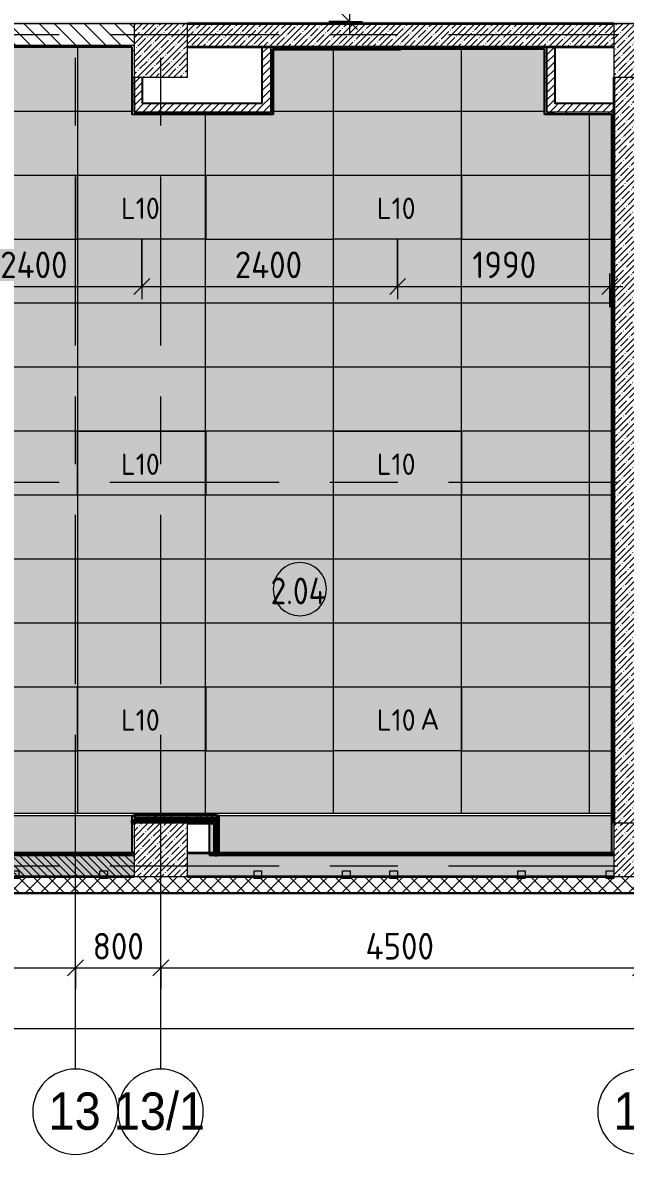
# Model space of a CAD drawing. Header units: millimetres. Extents: x 35098 to 231722, y -8553 to 29000.
# Drawn here: x 41865 to 47519, y -2706 to 7910 of the extents above; entities that cross this region are included whole.
import ezdxf

# ---------------------------------------------------------------- set-up
doc = ezdxf.new("R2010")
doc.units = ezdxf.units.MM
doc.linetypes.add('Осевая', pattern=[3175, 635, -476.25, 1587.5, -476.25])
for name, color, linetype, lineweight in [('A-ANNO-DIMS', 7, 'Continuous', 9), ('A-ANNO-DIMS-100', 7, 'Continuous', 9), ('A-AREA-IDEN', 7, 'Continuous', 9), ('A-CLNG-PATT', 7, 'Continuous', 9), ('A-GLAZ', 7, 'Continuous', 9), ('A-GLAZ-1', 7, 'Continuous', 13), ('A-WALL', 7, 'Continuous', 9), ('E-LITE-EQPM-IDEN', 7, 'Continuous', 9), ('I-WALL', 7, 'Continuous', 9), ('S-COLS', 7, 'Continuous', 9), ('Оси', 7, 'Continuous', 9), ('Оси-1', 7, 'Continuous', 20), ('Оси-2', 7, 'Осевая', 9)]:
    doc.layers.add(name, color=color, linetype=linetype, lineweight=lineweight)
for name, color, linetype, lineweight, true_color in [('A-ANNO-NOTE', 1, 'Continuous', 9, 0xff0000), ('A-CLNG-1', 7, 'Continuous', 9, 0xc0c0c0), ('A-WALL-1', 7, 'Continuous', 25, 0x3c3c3c), ('A-WALL-3', 7, 'Continuous', 35, 0x3c3c3c), ('A-WALL-FNSH-1', 7, 'Continuous', 9, 0x3c3c3c), ('A-WALL-FNSH-2', 7, 'Continuous', 13, 0x3c3c3c), ('G-ANNO-TEXT-1', 1, 'Continuous', 9, 0xff0000)]:
    doc.layers.add(name, color=color, linetype=linetype, lineweight=lineweight, true_color=true_color)
doc.layers.add('A-CLNG-PATT-1', color=7, linetype='Continuous', lineweight=9, transparency=1)
doc.styles.add('Arial', font='arial.ttf', dxfattribs={"width": 0.9, "height": 350})
doc.styles.add('GOST Common', font='GOST_Common.ttf', dxfattribs={"height": 200})
doc.styles.add('GOST Common_1', font='GOST_Common.ttf', dxfattribs={"width": 0.9, "height": 250})
doc.styles.add('ISOCPEUR', font='isocpeur.ttf', dxfattribs={"width": 0.9, "height": 250})
doc.styles.add('ISOCPEUR_1', font='isocpeur.ttf', dxfattribs={"height": 200})
doc.dimstyles.new('ISO-2_5_0_9К_БОЛЬШОЙ', dxfattribs={"dimscale": 304.8, "dimtxt": 248.995294, "dimasz": 0.492126, "dimexe": 0.393701, "dimexo": 0.984252, "dimgap": 0, "dimtad": 1, "dimdec": 0, "dimrnd": 10, "dimzin": 0, "dimdsep": 46, "dimtxsty": 'ISOCPEUR', "dimblk1": 'OBLIQUE', "dimblk2": 'OBLIQUE', "dimsah": 1, "dimcen": 0.09, "dimdle": 0.393701, "dimazin": 0, "dimtfac": 1, "dimtdec": 4, "dimtix": 1, "dimtmove": 0, "dimatfit": 3, "dimfxl": 1, "dimtvp": 1, "dimtolj": 1, "dimtzin": 0, "dimarcsym": 2})
doc.dimstyles.new('ISO-2_5_0_9К_БОЛЬШОЙ_1', dxfattribs={"dimscale": 304.8, "dimtxt": 248.995294, "dimasz": 0.492126, "dimexe": 0.393701, "dimexo": 0.984252, "dimgap": 0, "dimtad": 1, "dimdec": 0, "dimrnd": 10, "dimzin": 0, "dimdsep": 46, "dimtxsty": 'ISOCPEUR', "dimblk1": 'OBLIQUE', "dimblk2": 'OBLIQUE', "dimsah": 1, "dimcen": 0.09, "dimdle": 0.393701, "dimazin": 0, "dimtfac": 1, "dimtdec": 4, "dimtix": 1, "dimtmove": 2, "dimatfit": 3, "dimfxl": 1, "dimtvp": 1, "dimtolj": 1, "dimtzin": 0, "dimarcsym": 2})
pattern_1 = [(45, (0, 0), (-35.35534, 35.35534), [])]
pattern_2 = [(45, (0, 0), (-57.02463, 57.02463), []), (45, (57.025, 0), (-57.02463, 57.02463), [100.806, -20.161, 3.353, -16.808])]
pattern_3 = [(0, (0, 0), (121.92, 30.48), [10.058, -81.382, 10.058, -81.382, -487.68]), (0, (0, 0), (121.92, 30.48), [-182.88, 10.058, -172.822, 10.058, -81.382, -213.36]), (0, (0, 0), (121.92, 30.48), [-457.2, 10.058, -50.902, 10.058, -142.342]), (120, (45.72, 15.24), (-87.356454, 90.345817), [10.058, -81.382, 10.058, -81.382, -487.68]), (120, (45.72, 15.24), (-87.356454, 90.345817), [-182.88, 10.058, -172.822, 10.058, -81.382, -213.36]), (120, (45.72, 15.24), (-87.356454, 90.345817), [-457.2, 10.058, -50.902, 10.058, -142.342]), (240, (60.96, 76.2), (-34.563546, -120.825817), [10.058, -81.382, 10.058, -81.382, -487.68]), (240, (60.96, 76.2), (-34.563546, -120.825817), [-182.88, 10.058, -172.822, 10.058, -81.382, -213.36]), (240, (60.96, 76.2), (-34.563546, -120.825817), [-457.2, 10.058, -50.902, 10.058, -142.342])]
pattern_4 = [(45, (0, 0), (-106.066, 106.066), []), (135, (0, 0), (-106.066, -106.066), [])]

# ---------------------------------------------------------------- blocks, each defined once
blk = doc.blocks.new('BSC_Колонна _Прямоугольная - 500х500-V1-План расстановки осветительного оборудования 2 этажа в осях 12-23')
at = {"layer": 'S-COLS'}
h = blk.add_hatch(dxfattribs=at)
h.set_pattern_fill('FP_2', color=256, style=0, pattern_type=2)
h.set_pattern_definition([(45, (-43160, -7650), (-57.02463, 57.02463), []), (45, (-43102.975, -7650), (-57.02463, 57.02463), [100.806, -20.161, 3.353, -16.808])])
h.paths.add_polyline_path([(-250, -250), (250, -250), (250, 250), (-250, 250)])
for p, q in [((250, 250), (-250, 250)), ((-250, 250), (-250, -250)), ((250, -250), (250, 250)), ((-250, -250), (250, -250))]:
    blk.add_line(p, q, dxfattribs=at)
blk = doc.blocks.new('BSC_Колонна _Прямоугольная - 500х500-V2-План расстановки осветительного оборудования 2 этажа в осях 12-23')
at = {"layer": 'S-COLS'}
h = blk.add_hatch(dxfattribs=at)
h.set_pattern_fill('FP_3', color=256, style=0, pattern_type=2)
h.set_pattern_definition([(45, (-47660, -7650), (-57.02463, 57.02463), []), (45, (-47602.975, -7650), (-57.02463, 57.02463), [100.806, -20.161, 3.353, -16.808])])
h.paths.add_polyline_path([(-250, -250), (250, -250), (250, 250), (-250, 250)])
for p, q in [((250, 250), (-250, 250)), ((-250, 250), (-250, -250)), ((250, -250), (250, 250)), ((-250, -250), (250, -250))]:
    blk.add_line(p, q, dxfattribs=at)
blk = doc.blocks.new('BSC_Колонна _Прямоугольная - 500х500-V6-План расстановки осветительного оборудования 2 этажа в осях 12-23')
at = {"layer": 'S-COLS'}
h = blk.add_hatch(dxfattribs=at)
h.set_pattern_fill('FP_7', color=256, style=0, pattern_type=2)
h.set_pattern_definition([(45, (-43160, -150), (-57.02463, 57.02463), []), (45, (-43102.975, -150), (-57.02463, 57.02463), [100.806, -20.161, 3.353, -16.808])])
h.paths.add_polyline_path([(-250, -250), (250, -250), (250, 250), (-250, 250), (-250, 185)])
for p, q in [((250, 250), (-250, 250)), ((-250, 250), (-250, -250)), ((250, -250), (250, 250)), ((-250, -250), (250, -250))]:
    blk.add_line(p, q, dxfattribs=at)
blk = doc.blocks.new('BSC_Колонна _Прямоугольная - 500х500-V7-План расстановки осветительного оборудования 2 этажа в осях 12-23')
at = {"layer": 'S-COLS'}
h = blk.add_hatch(dxfattribs=at)
h.set_pattern_fill('FP_8', color=256, style=0, pattern_type=2)
h.set_pattern_definition([(45, (-47660, -150), (-57.02463, 57.02463), []), (45, (-47602.975, -150), (-57.02463, 57.02463), [100.806, -20.161, 3.353, -16.808])])
h.paths.add_polyline_path([(-250, -250), (250, -250), (250, 250), (-250, 250), (-250, 185)])
for p, q in [((250, 250), (-250, 250)), ((-250, 250), (-250, -250)), ((250, -250), (250, 250)), ((-250, -250), (250, -250))]:
    blk.add_line(p, q, dxfattribs=at)
blk = doc.blocks.new('120_Окно_СКБ_2Ст - 120_Окно_СКБ_2Ст 3100х2500 _мал_ створка слева-2_-22446420-План расстановки осветительного оборудования 2 этажа в осях 12-23')
at = {"layer": 'A-GLAZ-1'}
for p, q in [((-1550, -127), (-1550, -57)), ((-1550, -57), (-1480, -57)), ((-1480, -57), (-1480, -127)), ((-720, -127), (-720, -57)), ((-720, -57), (-650, -57)), ((-650, -57), (-650, -127)), ((1480, -127), (1480, -57)), ((1480, -57), (1550, -57)), ((1550, -57), (1550, -127)), ((-1480, -127), (-1550, -127)), ((-650, -127), (-720, -127)), ((1550, -127), (1480, -127))]:
    blk.add_line(p, q, dxfattribs=at)
blk = doc.blocks.new('120_Окно_СКБ_2Ст - 120_Окно_СКБ_2Ст 2100х2500 _мал створка СЛЕВА_-22446485-План расстановки осветительного оборудования 2 этажа в осях 12-23')
at = {"layer": 'A-GLAZ-1'}
for p, q in [((-1050, -127), (-1050, -57)), ((-1050, -57), (-980, -57)), ((-980, -57), (-980, -127)), ((-220, -127), (-220, -57)), ((-220, -57), (-150, -57)), ((-150, -57), (-150, -127)), ((980, -127), (980, -57)), ((980, -57), (1050, -57)), ((1050, -57), (1050, -127)), ((-980, -127), (-1050, -127)), ((-150, -127), (-220, -127)), ((1050, -127), (980, -127))]:
    blk.add_line(p, q, dxfattribs=at)
blk = doc.blocks.new('120_Окно_СКБ_1Ст - 120_Окно_СКБ_1Ст 900х2500_h_-20664874-План расстановки осветительного оборудования 2 этажа в осях 12-23')
at = {"layer": 'A-GLAZ-1'}
for p, q in [((-450, -127), (-450, -57)), ((-450, -57), (-380, -57)), ((-380, -57), (-380, -127)), ((380, -127), (380, -57)), ((380, -57), (450, -57)), ((450, -57), (450, -127)), ((-380, -127), (-450, -127)), ((450, -127), (380, -127))]:
    blk.add_line(p, q, dxfattribs=at)
blk = doc.blocks.new('Ось сетки - D8-29747960-План расстановки осветительного оборудования 2 этажа в осях 12-23')
at = {"layer": 'Оси-1'}
for start, end in [(360, 180), (180, 360)]:
    blk.add_arc((0, 0), 4, start, end, dxfattribs=at)
blk = doc.blocks.new('DIMBLOCK15-План расстановки осветительного оборудования 2 этажа в осях 12-23')
at = {"layer": 'A-ANNO-DIMS-100'}
for p, q in [((38760, -1150), (38760, -836)), ((42360, -1150), (42360, -836)), ((38760, -956), (42360, -956)), ((38760, -956), (38760, -1150)), ((42360, -956), (42360, -1150))]:
    blk.add_line(p, q, dxfattribs=at)
at = {"layer": 'A-ANNO-DIMS-100', "lineweight": 20}
for p, q in [((38760, -956), (38835, -881)), ((42360, -956), (42435, -881)), ((38760, -956), (38685, -1031)), ((42360, -956), (42285, -1031))]:
    blk.add_line(p, q, dxfattribs=at)
at = {"layer": 'A-ANNO-DIMS-100', "color": 0, "insert": (40244, -629), "char_height": 250, "width": 758.48, "attachment_point": 1, "line_spacing_factor": 1.149209, "style": 'ISOCPEUR'}
blk.add_mtext('3600', dxfattribs=at)
blk = doc.blocks.new('_Oblique')
at = {"color": 0, "linetype": 'ByBlock', "lineweight": -2}
blk.add_line((-0.5, -0.5), (0.5, 0.5), dxfattribs=at)
blk = doc.blocks.new('DIMBLOCK16-План расстановки осветительного оборудования 2 этажа в осях 12-23')
at = {"layer": 'A-ANNO-DIMS-100'}
for p, q in [((42360, -1150), (42360, -836)), ((43160, -1150), (43160, -836)), ((42360, -956), (43160, -956)), ((42360, -956), (42360, -1150)), ((43160, -956), (43160, -1150))]:
    blk.add_line(p, q, dxfattribs=at)
at = {"layer": 'A-ANNO-DIMS-100', "lineweight": 20}
for p, q in [((42360, -956), (42435, -881)), ((43160, -956), (43235, -881)), ((42360, -956), (42285, -1031)), ((43160, -956), (43085, -1031))]:
    blk.add_line(p, q, dxfattribs=at)
at = {"layer": 'A-ANNO-DIMS-100', "color": 0, "insert": (42523, -629), "char_height": 250, "width": 568.86, "attachment_point": 1, "line_spacing_factor": 1.149209, "style": 'ISOCPEUR'}
blk.add_mtext('800', dxfattribs=at)
blk = doc.blocks.new('DIMBLOCK17-План расстановки осветительного оборудования 2 этажа в осях 12-23')
at = {"layer": 'A-ANNO-DIMS-100'}
for p, q in [((43160, -1150), (43160, -836)), ((47660, -1150), (47660, -836)), ((43160, -956), (47660, -956)), ((43160, -956), (43160, -1150)), ((47660, -956), (47660, -1150))]:
    blk.add_line(p, q, dxfattribs=at)
at = {"layer": 'A-ANNO-DIMS-100', "lineweight": 20}
for p, q in [((43160, -956), (43235, -881)), ((47660, -956), (47735, -881)), ((43160, -956), (43085, -1031)), ((47660, -956), (47585, -1031))]:
    blk.add_line(p, q, dxfattribs=at)
at = {"layer": 'A-ANNO-DIMS-100', "color": 0, "insert": (45082, -629), "char_height": 250, "width": 787.21, "attachment_point": 1, "line_spacing_factor": 1.149209, "style": 'ISOCPEUR'}
blk.add_mtext('4500', dxfattribs=at)
blk = doc.blocks.new('Марка_Помещения - Номер-25198446-План расстановки осветительного оборудования 2 этажа в осях 12-23')
at = {"layer": 'A-AREA-IDEN'}
for start, end in [(360, 180), (180, 360)]:
    blk.add_arc((0, 0), 2.5, start, end, dxfattribs=at)
blk = doc.blocks.new('DIMBLOCK118-План расстановки осветительного оборудования 2 этажа в осях 12-23')
at = {"layer": 'A-ANNO-DIMS-100'}
for p, q in [((38310, -1720), (38310, -1406)), ((84560, -1720), (84560, -1406)), ((38190, -1526), (84680, -1526)), ((38310, -1526), (38310, -1720)), ((84560, -1526), (84560, -1720))]:
    blk.add_line(p, q, dxfattribs=at)
at = {"layer": 'A-ANNO-DIMS-100', "lineweight": 20}
for p, q in [((38310, -1526), (38385, -1451)), ((84560, -1526), (84635, -1451)), ((38310, -1526), (38235, -1601)), ((84560, -1526), (84485, -1601))]:
    blk.add_line(p, q, dxfattribs=at)
at = {"layer": 'A-ANNO-DIMS-100', "color": 0, "insert": (61028, -1199), "char_height": 250, "width": 976.83, "attachment_point": 1, "line_spacing_factor": 1.149209, "style": 'ISOCPEUR'}
blk.add_mtext('46250', dxfattribs=at)
blk = doc.blocks.new('DIMBLOCK154-План расстановки осветительного оборудования 2 этажа в осях 12-23')
at = {"layer": 'A-ANNO-DIMS-100'}
for p, q in [((44932, 9141), (44932, 7801)), ((44738, 9021), (45052, 9021)), ((44932, 9021), (44738, 9021)), ((44738, 7921), (45052, 7921)), ((44932, 7921), (44738, 7921))]:
    blk.add_line(p, q, dxfattribs=at)
at = {"layer": 'A-ANNO-DIMS-100', "lineweight": 20}
for p, q in [((44932, 9021), (44857, 9096)), ((44932, 9021), (45007, 8946)), ((44932, 7921), (44857, 7996)), ((44932, 7921), (45007, 7846))]:
    blk.add_line(p, q, dxfattribs=at)
at = {"layer": 'A-ANNO-DIMS-100', "color": 0, "insert": (44605, 8198), "char_height": 250, "width": 655.05, "attachment_point": 1, "rotation": 90, "line_spacing_factor": 1.149209, "style": 'ISOCPEUR'}
blk.add_mtext('1100', dxfattribs=at)
blk = doc.blocks.new('DIMBLOCK157-План расстановки осветительного оборудования 2 этажа в осях 12-23')
at = {"layer": 'A-ANNO-DIMS-100'}
for p, q in [((42983, 5879), (42983, 5316)), ((42983, 5436), (42983, 5879)), ((40583, 5581), (40583, 5316)), ((40583, 5436), (40583, 5581)), ((40583, 5436), (42983, 5436))]:
    blk.add_line(p, q, dxfattribs=at)
at = {"layer": 'A-ANNO-DIMS-100', "lineweight": 20}
for p, q in [((40583, 5436), (40508, 5361)), ((40583, 5436), (40658, 5511)), ((42983, 5436), (42908, 5361)), ((42983, 5436), (43058, 5511))]:
    blk.add_line(p, q, dxfattribs=at)
at = {"layer": 'A-ANNO-DIMS-100', "color": 0, "insert": (41655, 5763), "char_height": 250, "width": 787.21, "attachment_point": 1, "line_spacing_factor": 1.149209, "style": 'ISOCPEUR'}
blk.add_mtext('2400', dxfattribs=at)
blk = doc.blocks.new('DIMBLOCK158-План расстановки осветительного оборудования 2 этажа в осях 12-23')
at = {"layer": 'A-ANNO-DIMS-100'}
for p, q in [((42983, 5879), (42983, 5316)), ((42983, 5436), (42983, 5879)), ((45383, 5879), (45383, 5316)), ((45383, 5436), (45383, 5879)), ((42983, 5436), (45383, 5436))]:
    blk.add_line(p, q, dxfattribs=at)
at = {"layer": 'A-ANNO-DIMS-100', "lineweight": 20}
for p, q in [((42983, 5436), (42908, 5361)), ((42983, 5436), (43058, 5511)), ((45383, 5436), (45308, 5361)), ((45383, 5436), (45458, 5511))]:
    blk.add_line(p, q, dxfattribs=at)
at = {"layer": 'A-ANNO-DIMS-100', "color": 0, "insert": (43855, 5763), "char_height": 250, "width": 787.21, "attachment_point": 1, "line_spacing_factor": 1.149209, "style": 'ISOCPEUR'}
blk.add_mtext('2400', dxfattribs=at)
blk = doc.blocks.new('DIMBLOCK159-План расстановки осветительного оборудования 2 этажа в осях 12-23')
at = {"layer": 'A-ANNO-DIMS-100'}
for p, q in [((45383, 5879), (45383, 5316)), ((45383, 5436), (45383, 5879)), ((47374, 5242), (47374, 5556)), ((45383, 5436), (47494, 5436)), ((47374, 5436), (47374, 5242))]:
    blk.add_line(p, q, dxfattribs=at)
at = {"layer": 'A-ANNO-DIMS-100', "lineweight": 20}
for p, q in [((45383, 5436), (45308, 5361)), ((45383, 5436), (45458, 5511)), ((47374, 5436), (47299, 5361)), ((47374, 5436), (47449, 5511))]:
    blk.add_line(p, q, dxfattribs=at)
at = {"layer": 'A-ANNO-DIMS-100', "color": 0, "insert": (46084, 5763), "char_height": 250, "width": 706.76, "attachment_point": 1, "line_spacing_factor": 1.149209, "style": 'ISOCPEUR'}
blk.add_mtext('1990', dxfattribs=at)

msp = doc.modelspace()

# ---------------------------------------------------------------- hatches: boundary and pattern name
at = {"layer": 'A-ANNO-NOTE'}
for points in [[(47015.5, 495), (47389, 495), (47389, 7049), (46759, 7049), (46759, 7659), (44211, 7659), (44211, 7049), (42889, 7049), (42889, 7679), (39061, 7679), (39061, 7379), (38781, 7379), (38781, 800), (39310, 800), (39310, 495), (45561, 495)], [(42380.1, 5878.3), (42380.1, 6478.3), (43580.1, 6478.3), (43580.1, 5878.3)], [(44780.1, 5878.3), (44780.1, 6478.3), (45980.1, 6478.3), (45980.1, 5878.3)], [(42380.1, 3478.3), (42380.1, 4078.3), (43580.1, 4078.3), (43580.1, 3478.3)], [(45980.1, 3478.3), (44780.1, 3478.3), (44780.1, 4078.3), (45980.1, 4078.3)], [(43580.1, 1078.3), (42380.1, 1078.3), (42380.1, 1678.3), (43580.1, 1678.3), (43580.1, 1492.8)], [(45980.1, 1078.3), (44780.1, 1078.3), (44780.1, 1678.3), (45980.1, 1678.3), (45980.1, 1492.8)]]:
    msp.add_hatch(color=256, dxfattribs=at).paths.add_polyline_path(points)
at = {"layer": 'A-CLNG-PATT'}
h = msp.add_hatch(dxfattribs=at)
h.set_pattern_fill('FP_48', color=256, style=0, pattern_type=2)
h.set_pattern_definition([(0, (44781, 7079.5), (0, 600), []), (90, (44781, 7079.5), (-1200, 7e-14), [])])
h.paths.add_polyline_path([(47015.5, 495), (47389, 495), (47389, 7049), (46759, 7049), (46759, 7659), (44211, 7659), (44211, 7049), (42889, 7049), (42889, 7679), (39061, 7679), (39061, 7379), (38781, 7379), (38781, 800), (39310, 800), (39310, 495), (45561, 495)])
h.paths.add_polyline_path([(45980.1, 1078.3), (44780.1, 1078.3), (44780.1, 1678.3), (45980.1, 1678.3), (45980.1, 1492.8)])
h.paths.add_polyline_path([(42380.1, 1078.3), (42380.1, 1678.3), (43580.1, 1678.3), (43580.1, 1078.3), (42652, 1078.3)])
h.paths.add_polyline_path([(39980.1, 1078.3), (39980.1, 1678.3), (41180.1, 1678.3), (41180.1, 1078.3)])
h.paths.add_polyline_path([(45980.1, 3478.3), (44780.1, 3478.3), (44780.1, 4078.3), (45980.1, 4078.3)])
h.paths.add_polyline_path([(42380.1, 3478.3), (42380.1, 4078.3), (43580.1, 4078.3), (43580.1, 3478.3)])
h.paths.add_polyline_path([(41180.1, 3478.3), (39980.1, 3478.3), (39980.1, 4078.3), (41180.1, 4078.3), (41180.1, 3809.1)])
h.paths.add_polyline_path([(44780.1, 5878.3), (44780.1, 6478.3), (45980.1, 6478.3), (45980.1, 5878.3)])
h.paths.add_polyline_path([(42380.1, 5878.3), (42380.1, 6478.3), (43580.1, 6478.3), (43580.1, 5878.3)])
h.paths.add_polyline_path([(39980.1, 5878.3), (39980.1, 6478.3), (41180.1, 6478.3), (41180.1, 5878.3)])
at = {"layer": 'A-CLNG-PATT-1'}
h = msp.add_hatch(color=256, dxfattribs=at)
h.paths.add_polyline_path([(44106.5, 121), (47389, 121), (47389, 470), (43710, 470), (43710, 121)])
h.paths.add_polyline_path([(39743, 121), (42889, 121), (42889, 470), (39310, 470), (39310, 121)])
at = {"layer": 'A-WALL'}
h = msp.add_hatch(dxfattribs=at)
h.set_pattern_fill('FP_35', color=256, style=0, pattern_type=2)
h.set_pattern_definition([(135, (0, 0), (-35.35534, -35.35534), [])])
h.paths.add_polyline_path([(42910, -100), (42910, 100), (39050, 100), (39050, -100), (42652, -100)])
h = msp.add_hatch(dxfattribs=at)
h.set_pattern_fill('FP_20', color=256, style=0, pattern_type=2)
h.set_pattern_definition([(45, (0, 0), (-70.71068, 70.71068), []), (135, (0, 0), (-70.71068, -70.71068), [])])
h.paths.add_polyline_path([(74650.8, -250), (75700, -250), (75700, -100), (38742.7, -100), (38742.7, -250), (73923.6, -250)])
at = {"layer": 'I-WALL'}
h = msp.add_hatch(dxfattribs=at)
h.set_pattern_fill('FP_46', color=256, style=0, pattern_type=2)
h.set_pattern_definition(pattern_3)
h.paths.add_polyline_path([(74750, 7900), (74750, 7920), (38742.7, 7920), (38742.7, 7900), (74650.8, 7900)])
h = msp.add_hatch(dxfattribs=at)
h.set_pattern_fill('FP_19', color=256, style=0, pattern_type=2)
h.set_pattern_definition([(135, (0, 0), (-70.71068, -70.71068), [])])
h.paths.add_polyline_path([(42910, 7700), (42910, 7900), (39040, 7900), (39040, 7700), (42652, 7700)])
h = msp.add_hatch(dxfattribs=at)
h.set_pattern_fill('FP_17', color=256, style=0, pattern_type=2)
h.set_pattern_definition(pattern_2)
h.paths.add_polyline_path([(47410, 7680), (47410, 7900), (43410, 7900), (43410, 7680), (47015.5, 7680)])
h = msp.add_hatch(dxfattribs=at)
h.set_pattern_fill('FP_46', color=256, style=0, pattern_type=2)
h.set_pattern_definition(pattern_3)
h.paths.add_polyline_path([(42910, 7680), (42910, 7700), (39040, 7700), (39040, 7680), (42890, 7680)])
h = msp.add_hatch(dxfattribs=at)
h.set_pattern_fill('FP_46', color=256, style=0, pattern_type=2)
h.set_pattern_definition(pattern_3)
h.paths.add_polyline_path([(42910, 7070), (42910, 7680), (42890, 7679), (42890, 7070)])
h = msp.add_hatch(dxfattribs=at)
h.set_pattern_fill('FP_21', color=256, style=0, pattern_type=2)
h.set_pattern_definition(pattern_1)
h.paths.add_polyline_path([(44110, 7070), (44190, 7070), (44190, 7680), (44110, 7680), (44110, 7150)])
h = msp.add_hatch(dxfattribs=at)
h.set_pattern_fill('FP_46', color=256, style=0, pattern_type=2)
h.set_pattern_definition(pattern_3)
h.paths.add_polyline_path([(46759, 7660), (46760, 7660), (46760, 7680), (44190, 7680), (44190, 7660), (45561, 7660)])
h = msp.add_hatch(dxfattribs=at)
h.set_pattern_fill('FP_46', color=256, style=0, pattern_type=2)
h.set_pattern_definition(pattern_3)
h.paths.add_polyline_path([(44190, 7050), (44210, 7050), (44210, 7660), (44190, 7660), (44190, 7070)])
h = msp.add_hatch(dxfattribs=at)
h.set_pattern_fill('FP_46', color=256, style=0, pattern_type=2)
h.set_pattern_definition(pattern_3)
h.paths.add_polyline_path([(46780, 7070), (46780, 7680), (46760, 7680), (46760, 7070)])
h = msp.add_hatch(dxfattribs=at)
h.set_pattern_fill('FP_21', color=256, style=0, pattern_type=2)
h.set_pattern_definition(pattern_1)
h.paths.add_polyline_path([(46860, 7070), (46860, 7680), (46780, 7680), (46780, 7070)])
h = msp.add_hatch(dxfattribs=at)
h.set_pattern_fill('FP_21', color=256, style=0, pattern_type=2)
h.set_pattern_definition(pattern_1)
h.paths.add_polyline_path([(42990, 7150), (42990, 7400), (42910, 7400), (42910, 7150)])
h = msp.add_hatch(dxfattribs=at)
h.set_pattern_fill('FP_17', color=256, style=0, pattern_type=2)
h.set_pattern_definition(pattern_2)
h.paths.add_polyline_path([(47410, 400), (47630, 400), (47630, 7400), (47410, 7400), (47410, 1492.8)])
h = msp.add_hatch(dxfattribs=at)
h.set_pattern_fill('FP_21', color=256, style=0, pattern_type=2)
h.set_pattern_definition(pattern_1)
h.paths.add_polyline_path([(44110, 7070), (44110, 7150), (42910, 7150), (42910, 7070), (44106.5, 7070)])
h = msp.add_hatch(dxfattribs=at)
h.set_pattern_fill('FP_21', color=256, style=0, pattern_type=2)
h.set_pattern_definition(pattern_1)
h.paths.add_polyline_path([(47390, 7070), (47410, 7070), (47410, 7150), (46860, 7150), (46860, 7070), (47015.5, 7070)])
h = msp.add_hatch(dxfattribs=at)
h.set_pattern_fill('FP_46', color=256, style=0, pattern_type=2)
h.set_pattern_definition(pattern_3)
h.paths.add_polyline_path([(44190, 7050), (44190, 7070), (42890, 7070), (42890, 7050), (44106.5, 7050)])
h = msp.add_hatch(dxfattribs=at)
h.set_pattern_fill('FP_46', color=256, style=0, pattern_type=2)
h.set_pattern_definition(pattern_3)
h.paths.add_polyline_path([(47390, 7050), (47390, 7070), (46760, 7070), (46760, 7050), (47389, 7050)])
h = msp.add_hatch(dxfattribs=at)
h.set_pattern_fill('FP_46', color=256, style=0, pattern_type=2)
h.set_pattern_definition(pattern_3)
h.paths.add_polyline_path([(47390, 120), (47410, 120), (47410, 7070), (47390, 7070), (47390, 121)])
for points in [[(42910, 425), (43690, 425), (43690, 475), (42910, 475), (42910, 450), (42890, 450), (42890, 425)], [(43665, 100), (43665, 400), (43615, 400), (43615, 100)]]:
    msp.add_hatch(color=256, dxfattribs=at).paths.add_polyline_path(points)
h = msp.add_hatch(dxfattribs=at)
h.set_pattern_fill('FP_46', color=256, style=0, pattern_type=2)
h.set_pattern_definition(pattern_3)
h.paths.add_polyline_path([(43690, 450), (43690, 470), (42890, 470), (42890, 450), (42910, 450)])
h = msp.add_hatch(dxfattribs=at)
h.set_pattern_fill('FP_55', color=256, style=0, pattern_type=2)
h.set_pattern_definition(pattern_4)
h.paths.add_polyline_path([(43677.5, 412.5), (43690, 412.5), (43690, 425), (42890, 425), (42890, 412.5), (42910, 412.5)])
h = msp.add_hatch(dxfattribs=at)
h.set_pattern_fill('FP_46', color=256, style=0, pattern_type=2)
h.set_pattern_definition(pattern_3)
h.paths.add_polyline_path([(43690, 120), (43710, 121), (43710, 470), (43690, 470), (43690, 334.7)])
h = msp.add_hatch(dxfattribs=at)
h.set_pattern_fill('FP_55', color=256, style=0, pattern_type=2)
h.set_pattern_definition(pattern_4)
h.paths.add_polyline_path([(43677.5, 400), (43677.5, 412.5), (42890, 412.5), (42890, 400), (43665, 400)])
h = msp.add_hatch(dxfattribs=at)
h.set_pattern_fill('FP_46', color=256, style=0, pattern_type=2)
h.set_pattern_definition(pattern_3)
h.paths.add_polyline_path([(42910, 100), (42910, 400), (42890, 400), (42890, 100)])
h = msp.add_hatch(dxfattribs=at)
h.set_pattern_fill('FP_46', color=256, style=0, pattern_type=2)
h.set_pattern_definition(pattern_3)
h.paths.add_polyline_path([(42910, 130), (42910, 400), (42890, 400), (42890, 130)])
h = msp.add_hatch(dxfattribs=at)
h.set_pattern_fill('FP_55', color=256, style=0, pattern_type=2)
h.set_pattern_definition(pattern_4)
h.paths.add_polyline_path([(43677.5, 100), (43677.5, 400), (43665, 400), (43665, 100)])
h = msp.add_hatch(dxfattribs=at)
h.set_pattern_fill('FP_55', color=256, style=0, pattern_type=2)
h.set_pattern_definition(pattern_4)
h.paths.add_polyline_path([(43690, 100), (43690, 412.5), (43677.5, 412.5), (43677.5, 100)])
h = msp.add_hatch(dxfattribs=at)
h.set_pattern_fill('FP_17', color=256, style=0, pattern_type=2)
h.set_pattern_definition(pattern_2)
h.paths.add_polyline_path([(65196.6, -100), (65410, -100), (65410, 120), (61410, 120), (61410, -100), (64469.4, -100)])
h.paths.add_polyline_path([(60910, -100), (60910, 120), (56910, 120), (56910, -100), (60105.9, -100)])
h.paths.add_polyline_path([(52410, -100), (56410, -100), (56410, 120), (52410, 120), (52410, 65.6)])
h.paths.add_polyline_path([(51379, -100), (51910, -100), (51910, 120), (47910, 120), (47910, -100), (49924.5, -100)])
h.paths.add_polyline_path([(47410, -100), (47410, 120), (43410, 120), (43410, -100), (47015.5, -100)])
h.paths.add_polyline_path([(42910, -100), (42910, 120), (39050, 120), (39050, -100), (42652, -100)])
h = msp.add_hatch(dxfattribs=at)
h.set_pattern_fill('FP_46', color=256, style=0, pattern_type=2)
h.set_pattern_definition(pattern_3)
h.paths.add_polyline_path([(42890, 100), (42890, 120), (39290, 120), (39290, 100), (42652, 100)])
h = msp.add_hatch(dxfattribs=at)
h.set_pattern_fill('FP_46', color=256, style=0, pattern_type=2)
h.set_pattern_definition(pattern_3)
h.paths.add_polyline_path([(47015.5, 100), (47410, 100), (47410, 120), (43690, 120), (43690, 100), (45561, 100)])

# ---------------------------------------------------------------- linework, layer by layer
at = {"layer": 'A-ANNO-NOTE'}
for p, q in [((42889, 7679), (39061, 7679)), ((42889, 7049), (42889, 7679)), ((46759, 7659), (44211, 7659)), ((44211, 7659), (44211, 7049)), ((46759, 7049), (46759, 7659)), ((44211, 7049), (42889, 7049)), ((47389, 7049), (46759, 7049)), ((47389, 495), (47389, 7049)), ((42380.1, 5878.3), (42380.1, 6478.3)), ((42380.1, 6478.3), (43580.1, 6478.3)), ((42382.5, 6478.6), (43582.5, 6478.6)), ((42382.5, 5878.6), (42382.5, 6478.6)), ((43580.1, 6478.3), (43580.1, 5878.3)), ((43582.5, 6478.6), (43582.5, 5878.6)), ((44780.1, 5878.3), (44780.1, 6478.3)), ((44780.1, 6478.3), (45980.1, 6478.3)), ((44782.5, 6478.6), (45982.5, 6478.6)), ((44782.5, 5878.6), (44782.5, 6478.6)), ((45980.1, 6478.3), (45980.1, 5878.3)), ((45982.5, 6478.6), (45982.5, 5878.6)), ((43580.1, 5878.3), (42380.1, 5878.3)), ((43582.5, 5878.6), (42382.5, 5878.6)), ((45980.1, 5878.3), (44780.1, 5878.3)), ((45982.5, 5878.6), (44782.5, 5878.6)), ((42380.1, 3478.3), (42380.1, 4078.3)), ((42380.1, 4078.3), (43580.1, 4078.3)), ((42382.5, 4078.6), (43582.5, 4078.6)), ((42382.5, 3478.6), (42382.5, 4078.6)), ((43580.1, 4078.3), (43580.1, 3478.3)), ((43582.5, 4078.6), (43582.5, 3478.6)), ((44780.1, 3478.3), (44780.1, 4078.3)), ((44780.1, 4078.3), (45980.1, 4078.3)), ((44782.5, 4078.6), (45982.5, 4078.6)), ((44782.5, 3478.6), (44782.5, 4078.6)), ((45980.1, 4078.3), (45980.1, 3478.3)), ((45982.5, 4078.6), (45982.5, 3478.6)), ((43580.1, 3478.3), (42380.1, 3478.3)), ((43582.5, 3478.6), (42382.5, 3478.6)), ((45980.1, 3478.3), (44780.1, 3478.3)), ((45982.5, 3478.6), (44782.5, 3478.6)), ((42380.1, 1078.3), (42380.1, 1678.3)), ((42380.1, 1678.3), (43580.1, 1678.3)), ((42382.5, 1678.6), (43582.5, 1678.6)), ((42382.5, 1078.6), (42382.5, 1678.6)), ((43580.1, 1678.3), (43580.1, 1492.8)), ((43582.5, 1678.6), (43582.5, 1078.6)), ((44780.1, 1078.3), (44780.1, 1678.3)), ((44780.1, 1678.3), (45980.1, 1678.3)), ((44782.5, 1678.6), (45982.5, 1678.6)), ((44782.5, 1078.6), (44782.5, 1678.6)), ((45980.1, 1678.3), (45980.1, 1492.8)), ((45982.5, 1678.6), (45982.5, 1078.6)), ((43580.1, 1492.8), (43580.1, 1078.3)), ((45980.1, 1492.8), (45980.1, 1078.3)), ((43580.1, 1078.3), (42380.1, 1078.3)), ((43582.5, 1078.6), (42382.5, 1078.6)), ((45980.1, 1078.3), (44780.1, 1078.3)), ((45982.5, 1078.6), (44782.5, 1078.6)), ((39310, 495), (45561, 495)), ((45561, 495), (47015.5, 495)), ((47015.5, 495), (47389, 495))]:
    msp.add_line(p, q, dxfattribs=at)
at = {"layer": 'A-CLNG-1'}
for p, q in [((42380.1, 5878.3), (42380.1, 6478.3)), ((42380.1, 6478.3), (43580.1, 6478.3)), ((43580.1, 6478.3), (43580.1, 5878.3)), ((44780.1, 5878.3), (44780.1, 6478.3)), ((44780.1, 6478.3), (45980.1, 6478.3)), ((45980.1, 6478.3), (45980.1, 5878.3)), ((43580.1, 5878.3), (42380.1, 5878.3)), ((45980.1, 5878.3), (44780.1, 5878.3)), ((42380.1, 3478.3), (42380.1, 4078.3)), ((42380.1, 4078.3), (43580.1, 4078.3)), ((43580.1, 4078.3), (43580.1, 3478.3)), ((44780.1, 3478.3), (44780.1, 4078.3)), ((44780.1, 4078.3), (45980.1, 4078.3)), ((45980.1, 4078.3), (45980.1, 3478.3)), ((43580.1, 3478.3), (42380.1, 3478.3)), ((45980.1, 3478.3), (44780.1, 3478.3)), ((42380.1, 1078.3), (42380.1, 1678.3)), ((42380.1, 1678.3), (43580.1, 1678.3)), ((43580.1, 1678.3), (43580.1, 1078.3)), ((44780.1, 1078.3), (44780.1, 1678.3)), ((44780.1, 1678.3), (45980.1, 1678.3)), ((45980.1, 1678.3), (45980.1, 1078.3)), ((43580.1, 1078.3), (42380.1, 1078.3)), ((45980.1, 1078.3), (44780.1, 1078.3)), ((39310, 495), (47389, 495)), ((42889, 470), (39310, 470)), ((47389, 470), (43710, 470))]:
    msp.add_line(p, q, dxfattribs=at)
at = {"layer": 'A-WALL'}
for p, q in [((42910, 7900), (39040, 7900)), ((39040, 7700), (42910, 7700)), ((44190, 7680), (44190, 7070)), ((46759, 7659), (46759, 7660)), ((47410, 7070), (46860, 7070)), ((43677.5, 412.5), (42890, 412.5)), ((43677.5, 100), (43677.5, 412.5)), ((42890, 100), (42910, 100)), ((38742.7, -250), (75850, -250))]:
    msp.add_line(p, q, dxfattribs=at)
at = {"layer": 'A-WALL-1'}
for p, q in [((42890, 7680), (39060, 7680)), ((42890, 7680), (42890, 7050)), ((44110, 7680), (44110, 7150)), ((44210, 7050), (44210, 7660)), ((46760, 7660), (44210, 7660)), ((46760, 7050), (46760, 7660)), ((46780, 7680), (46780, 7070)), ((46860, 7150), (46860, 7680)), ((42910, 7400), (42910, 7070)), ((42990, 7150), (42990, 7400)), ((44110, 7150), (42990, 7150)), ((47410, 7150), (46860, 7150)), ((42890, 7050), (44210, 7050)), ((42910, 7070), (44190, 7070)), ((47390, 7050), (46760, 7050)), ((46780, 7070), (46860, 7070)), ((47390, 7050), (47390, 120)), ((43710, 470), (42890, 470)), ((42890, 470), (42890, 425)), ((43690, 475), (42910, 475)), ((42910, 475), (42910, 450)), ((42910, 450), (43690, 450)), ((43690, 450), (43690, 475)), ((43690, 450), (43690, 425)), ((43710, 120), (43710, 470)), ((42890, 400), (42890, 120)), ((43615, 400), (43615, 100)), ((42890, 130), (42910, 130)), ((39290, 100), (42890, 100)), ((43615, 100), (43665, 100)), ((43690, 100), (47410, 100))]:
    msp.add_line(p, q, dxfattribs=at)
at = {"layer": 'A-WALL-3'}
for p, q in [((47410, 7900), (43410, 7900)), ((47410, 7680), (43410, 7680)), ((47410, 7400), (47410, 400)), ((47410, 400), (47410, 7070)), ((42890, 425), (42890, 400)), ((43690, 425), (42890, 425)), ((43690, 100), (43690, 425)), ((42890, 400), (42910, 400)), ((43410, 400), (43665, 400)), ((43665, 100), (43665, 400)), ((42910, 120), (39050, 120)), ((47410, 120), (43410, 120)), ((43665, 100), (43690, 100)), ((39050, -100), (42910, -100)), ((43410, -100), (47410, -100))]:
    msp.add_line(p, q, dxfattribs=at)
at = {"layer": 'A-WALL-FNSH-1'}
msp.add_line((38742.7, -258), (75858, -258), dxfattribs=at)
at = {"layer": 'A-WALL-FNSH-2'}
for p, q in [((39061, 7679), (42890, 7679)), ((42889, 7680), (42889, 7049)), ((46759, 7659), (44210, 7659)), ((44211, 7049), (44211, 7659)), ((46759, 7659), (46759, 7049)), ((42889, 7049), (44211, 7049)), ((46759, 7049), (47389, 7049)), ((47389, 7049), (47389, 121)), ((42889, 471), (42889, 121)), ((43711, 471), (42889, 471)), ((43711, 140), (43711, 471)), ((42890, 420.5), (42889, 420.5)), ((42889, 121), (39311, 121)), ((42889, 140.5), (42890, 140.5)), ((43710, 140), (43711, 140)), ((47389, 121), (43710, 121)), ((38742.7, -253), (75853, -253))]:
    msp.add_line(p, q, dxfattribs=at)
at = {"layer": 'I-WALL'}
for p, q in [((44211, 7652), (44210, 7652)), ((44219, 7652), (44219, 7049.5)), ((45411, 7652), (44219, 7652)), ((44910, 7660), (44910, 7659)), ((45411, 7652), (45411, 7659)), ((46110, 7659), (46110, 7660)), ((44219, 7049.5), (44211, 7049.5))]:
    msp.add_line(p, q, dxfattribs=at)
at = {"layer": 'Оси'}
for p, q in [((42360, -1906.3), (42360, 593.7)), ((43160, -1906.3), (43160, 593.7))]:
    msp.add_line(p, q, dxfattribs=at)
at = {"layer": 'Оси-2'}
for p, q in [((42360, 593.7), (42360, 24898.1)), ((43160, 593.7), (43160, 24898.1)), ((38398.2, 7800), (82450, 7800)), ((38398.2, 3600), (82450, 3600)), ((38398.2, 0), (82450, 0))]:
    msp.add_line(p, q, dxfattribs=at)

# ---------------------------------------------------------------- block references
at = {"layer": 'A-AREA-IDEN', "xscale": 99.99999999999993, "yscale": 99.99999999999993, "zscale": 99.99999999999993}
msp.add_blockref('Марка_Помещения - Номер-25198446-План расстановки осветительного оборудования 2 этажа в осях 12-23', (44465.4, 2595.2), dxfattribs=at)
at = {"layer": 'A-GLAZ', "rotation": 180}
for name, p in [('120_Окно_СКБ_2Ст - 120_Окно_СКБ_2Ст 3100х2500 _мал_ створка слева-2_-22446420-План расстановки осветительного оборудования 2 этажа в осях 12-23', (41110, -175)), ('120_Окно_СКБ_1Ст - 120_Окно_СКБ_1Ст 900х2500_h_-20664874-План расстановки осветительного оборудования 2 этажа в осях 12-23', (44486.3, -175)), ('120_Окно_СКБ_2Ст - 120_Окно_СКБ_2Ст 2100х2500 _мал створка СЛЕВА_-22446485-План расстановки осветительного оборудования 2 этажа в осях 12-23', (46360, -175))]:
    msp.add_blockref(name, p, dxfattribs=at)
at = {"layer": 'S-COLS'}
for name, p in [('BSC_Колонна _Прямоугольная - 500х500-V1-План расстановки осветительного оборудования 2 этажа в осях 12-23', (43160, 7650)), ('BSC_Колонна _Прямоугольная - 500х500-V2-План расстановки осветительного оборудования 2 этажа в осях 12-23', (47660, 7650)), ('BSC_Колонна _Прямоугольная - 500х500-V6-План расстановки осветительного оборудования 2 этажа в осях 12-23', (43160, 150)), ('BSC_Колонна _Прямоугольная - 500х500-V7-План расстановки осветительного оборудования 2 этажа в осях 12-23', (47660, 150))]:
    msp.add_blockref(name, p, dxfattribs=at)
at = {"layer": 'Оси-1', "xscale": 99.99999999999993, "yscale": 99.99999999999993, "zscale": 99.99999999999993}
for p in [(42360, -2306.3), (43160, -2306.3), (47660, -2306.3)]:
    msp.add_blockref('Ось сетки - D8-29747960-План расстановки осветительного оборудования 2 этажа в осях 12-23', p, dxfattribs=at)

# ---------------------------------------------------------------- texts
at = {"layer": 'A-AREA-IDEN', "insert": (44190.7, 2703.8), "char_height": 250, "width": 685.443, "attachment_point": 1, "style": 'GOST Common_1'}
msp.add_mtext('2.04', dxfattribs=at)
at = {"layer": 'E-LITE-EQPM-IDEN', "char_height": 200, "width": 472.996, "attachment_point": 1, "style": 'GOST Common'}
for insert in [(42787.9, 6267.9), (45187.9, 6267.9), (42787.9, 3867.9), (45187.9, 3867.9), (42787.9, 1467.9), (45187.9, 1467.9)]:
    msp.add_mtext('L10', dxfattribs=dict(at, insert=insert))
at = {"layer": 'G-ANNO-TEXT-1', "insert": (45595.3, 1477.9), "char_height": 200, "width": 224.472, "attachment_point": 1, "style": 'ISOCPEUR_1'}
msp.add_mtext('\\fISOCPEUR|b0|i0|c204|p34|;А', dxfattribs=at)
at = {"layer": 'Оси', "char_height": 350, "attachment_point": 1, "style": 'Arial'}
for s, insert, width in [('13', (42107.4, -2125.6), 606.076), ('13/1', (42719.7, -2125.6), 1060.633), ('14', (47407.4, -2125.6), 606.076)]:
    msp.add_mtext(s, dxfattribs=dict(at, insert=insert, width=width))

# ---------------------------------------------------------------- dimensions: what is measured, and where the dimension line sits
at = {"layer": 'A-ANNO-DIMS'}
dim = msp.add_linear_dim(base=(44931.5, 7921), p1=(45037.6, 9021), p2=(45037.6, 7921), angle=90, dimstyle='ISO-2_5_0_9К_БОЛЬШОЙ', override={"dimpost": '<>', "dimfxl": 1100}, dxfattribs=at)
dim.commit()
dim.dimension.update_dxf_attribs({"geometry": 'DIMBLOCK154-План расстановки осветительного оборудования 2 этажа в осях 12-23', "text_midpoint": (44806.5, 8471)})
dim = msp.add_linear_dim(base=(42982.5, 5436.1), p1=(40582.5, 5881.1), p2=(42982.5, 6178.6), dimstyle='ISO-2_5_0_9К_БОЛЬШОЙ_1', override={"dimpost": '<>', "dimfxl": 2418.36851}, dxfattribs=at)
dim.commit()
dim.dimension.update_dxf_attribs({"geometry": 'DIMBLOCK157-План расстановки осветительного оборудования 2 этажа в осях 12-23', "text_midpoint": (42049.1, 5596.1), "dimtype": 160})
for base, p1, p2, override, picture, middle in [((45382.5, 5436.1), (42982.5, 6178.6), (45382.5, 6178.6), {"dimpost": '<>', "dimfxl": 2400}, 'DIMBLOCK158-План расстановки осветительного оборудования 2 этажа в осях 12-23', (44182.5, 5561.1)), ((47374, 5436.1416), (45382.5337, 6178.6498), (47374, 5542.2076), {"dimpost": '<>', "dimfxl": 2090.692883}, 'DIMBLOCK159-План расстановки осветительного оборудования 2 этажа в осях 12-23', (46378.2669, 5561.1416)), ((42360, -955.8), (38760, -849.7), (42360, -849.7), {"dimpost": '<>', "dimfxl": 3600}, 'DIMBLOCK15-План расстановки осветительного оборудования 2 этажа в осях 12-23', (40560, -830.8)), ((43160, -955.8), (42360, -849.7), (43160, -849.7), {"dimpost": '<>', "dimfxl": 800}, 'DIMBLOCK16-План расстановки осветительного оборудования 2 этажа в осях 12-23', (42760, -830.8)), ((47660, -955.8), (43160, -849.7), (47660, -849.7), {"dimpost": '<>', "dimfxl": 4500}, 'DIMBLOCK17-План расстановки осветительного оборудования 2 этажа в осях 12-23', (45410, -830.8)), ((84560, -1525.8), (38310, -1419.8), (84560, -1419.8), {"dimpost": '<>', "dimfxl": 46250}, 'DIMBLOCK118-План расстановки осветительного оборудования 2 этажа в осях 12-23', (61435, -1400.8))]:
    dim = msp.add_linear_dim(base=base, p1=p1, p2=p2, dimstyle='ISO-2_5_0_9К_БОЛЬШОЙ', override=override, dxfattribs=at)
    dim.commit()
    dim.dimension.update_dxf_attribs({"geometry": picture, "text_midpoint": middle})

doc.saveas('drawing.dxf')
